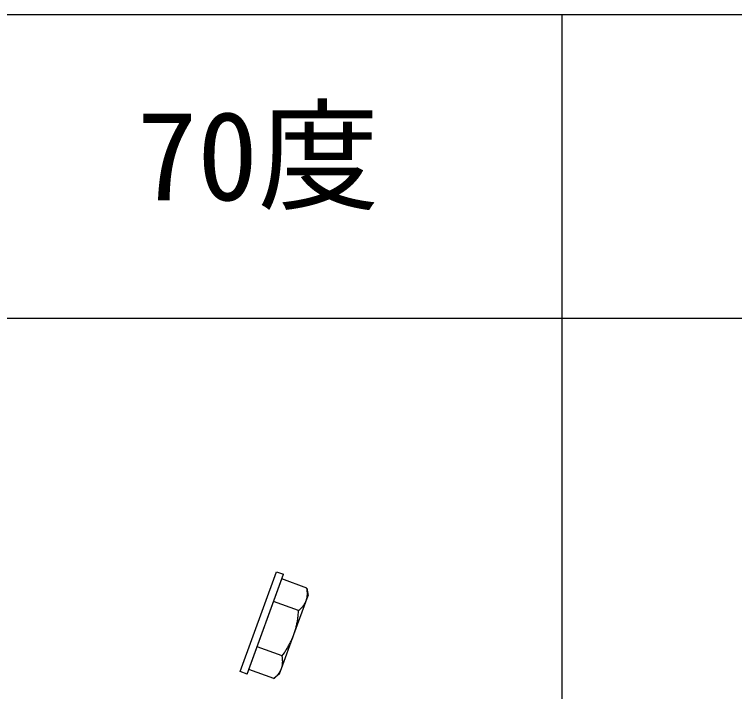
# Model space of a CAD drawing. Units: millimetres, scale not verified. Extents: x -390 to 390, y -176 to 193.
# Drawn here: x 193.94 to 241.38, y 131.39 to 176 of the extents above; entities that cross this region are included whole.
import ezdxf
from ezdxf.enums import TextEntityAlignment as Align

# ---------------------------------------------------------------- set-up
doc = ezdxf.new("R2010")
doc.units = ezdxf.units.MM
doc.header["$LTSCALE"] = 2
for name, color, linetype in [('0-0_0', 3, 'Continuous'), ('F-0', 4, 'Continuous'), ('F-E', 7, 'Continuous')]:
    doc.layers.add(name, color=color, linetype=linetype)
doc.styles.add('ＭＳ ゴシック', font='')
doc.styles.get('ＭＳ ゴシック').set_extended_font_data('MS Gothic')

msp = doc.modelspace()

# ---------------------------------------------------------------- linework, layer by layer
at = {"layer": '0-0_0'}
for p, q in [((208.803, 132.711), (211.197, 139.289)), ((209.273, 132.54), (211.667, 139.118)), ((211.197, 139.289), (211.667, 139.118)), ((209.384, 132.845), (211.556, 138.813)), ((213.204, 138.213), (211.556, 138.813)), ((213.204, 138.213), (213.29, 137.729)), ((212.349, 135.145), (213.29, 137.729)), ((212.661, 136.721), (211.013, 137.321)), ((211.534, 132.907), (212.349, 135.145)), ((211.575, 133.737), (209.927, 134.337)), ((211.032, 132.245), (209.384, 132.845)), ((211.409, 132.561), (211.534, 132.907)), ((209.273, 132.54), (208.803, 132.711)), ((211.409, 132.561), (211.032, 132.245))]:
    msp.add_line(p, q, dxfattribs=at)
for points in [[(213.227, 138.059), (213.224, 138.081), (213.222, 138.103), (213.219, 138.125), (213.212, 138.169), (213.204, 138.213)], [(213.164, 137.383), (213.168, 137.395), (213.172, 137.407), (213.18, 137.431), (213.184, 137.443), (213.188, 137.455), (213.191, 137.468), (213.194, 137.48), (213.201, 137.504), (213.204, 137.517), (213.207, 137.529), (213.209, 137.542), (213.212, 137.554), (213.215, 137.567), (213.217, 137.58), (213.22, 137.597), (213.223, 137.614), (213.226, 137.632), (213.228, 137.649), (213.23, 137.667), (213.232, 137.685), (213.234, 137.702), (213.235, 137.72), (213.237, 137.738), (213.238, 137.756), (213.238, 137.774), (213.239, 137.792), (213.24, 137.81), (213.24, 137.828), (213.24, 137.847), (213.24, 137.865), (213.239, 137.886), (213.239, 137.908), (213.238, 137.929), (213.236, 137.951), (213.235, 137.972), (213.233, 137.994), (213.231, 138.015), (213.229, 138.037), (213.227, 138.059)], [(212.661, 136.721), (212.684, 136.74), (212.707, 136.76), (212.729, 136.78), (212.751, 136.8), (212.773, 136.82), (212.794, 136.841), (212.815, 136.861), (212.836, 136.882), (212.856, 136.903), (212.876, 136.924), (212.895, 136.946), (212.914, 136.967), (212.933, 136.989), (212.942, 137), (212.951, 137.011), (212.959, 137.022), (212.968, 137.033), (212.977, 137.045), (212.985, 137.056), (212.999, 137.075), (213.013, 137.095), (213.027, 137.115), (213.04, 137.134), (213.046, 137.144), (213.052, 137.154), (213.058, 137.164), (213.064, 137.175), (213.076, 137.195), (213.082, 137.205), (213.088, 137.215), (213.093, 137.225), (213.099, 137.236), (213.104, 137.246), (213.109, 137.256), (213.114, 137.267), (213.119, 137.277), (213.129, 137.298), (213.134, 137.309), (213.138, 137.319)], [(213.138, 137.319), (213.143, 137.33), (213.147, 137.341), (213.152, 137.351), (213.156, 137.362), (213.16, 137.373), (213.164, 137.383)], [(212.349, 135.145), (212.372, 135.21), (212.394, 135.275), (212.416, 135.341), (212.436, 135.406), (212.455, 135.472), (212.473, 135.538), (212.491, 135.604), (212.507, 135.67), (212.523, 135.737), (212.537, 135.803), (212.551, 135.87), (212.564, 135.938), (212.577, 136.005), (212.588, 136.073), (212.599, 136.141), (212.609, 136.209), (212.618, 136.273), (212.626, 136.337), (212.633, 136.4), (212.64, 136.464), (212.652, 136.593), (212.661, 136.721)], [(211.575, 133.737), (211.65, 133.841), (211.724, 133.947), (211.759, 134.001), (211.795, 134.054), (211.83, 134.109), (211.864, 134.163), (211.9, 134.222), (211.936, 134.281), (211.971, 134.34), (212.005, 134.399), (212.038, 134.459), (212.07, 134.519), (212.102, 134.58), (212.133, 134.641), (212.163, 134.703), (212.192, 134.764), (212.22, 134.827), (212.248, 134.889), (212.274, 134.952), (212.3, 135.016), (212.325, 135.08), (212.349, 135.145)], [(211.53, 132.895), (211.538, 132.917), (211.542, 132.928), (211.546, 132.939), (211.549, 132.95), (211.553, 132.961), (211.556, 132.972), (211.559, 132.983), (211.563, 132.994), (211.569, 133.017), (211.571, 133.028), (211.574, 133.039), (211.577, 133.05), (211.579, 133.062), (211.582, 133.073), (211.584, 133.085), (211.586, 133.096), (211.591, 133.119), (211.593, 133.131), (211.594, 133.142), (211.596, 133.154), (211.598, 133.165), (211.599, 133.177), (211.602, 133.201), (211.604, 133.224), (211.606, 133.248), (211.608, 133.272), (211.609, 133.286), (211.609, 133.301), (211.61, 133.315), (211.61, 133.329), (211.611, 133.343), (211.611, 133.357), (211.611, 133.386), (211.61, 133.415), (211.609, 133.443), (211.607, 133.472), (211.605, 133.501), (211.603, 133.53), (211.6, 133.56)], [(211.6, 133.56), (211.597, 133.589), (211.593, 133.619), (211.589, 133.648), (211.585, 133.678), (211.58, 133.707), (211.575, 133.737)], [(211.506, 132.836), (211.511, 132.848), (211.516, 132.86), (211.521, 132.871), (211.53, 132.895)], [(211.032, 132.245), (211.064, 132.272), (211.095, 132.299), (211.126, 132.327), (211.141, 132.341), (211.155, 132.355), (211.17, 132.369), (211.184, 132.384), (211.199, 132.398), (211.213, 132.412), (211.227, 132.427), (211.24, 132.441), (211.254, 132.456), (211.267, 132.471), (211.28, 132.486), (211.293, 132.501), (211.306, 132.516), (211.318, 132.531), (211.33, 132.546), (211.342, 132.562), (211.354, 132.577), (211.366, 132.593), (211.377, 132.609), (211.388, 132.625), (211.399, 132.641), (211.409, 132.657), (211.42, 132.673), (211.43, 132.689), (211.439, 132.706), (211.449, 132.722), (211.455, 132.733), (211.462, 132.745), (211.468, 132.756), (211.474, 132.767), (211.479, 132.779), (211.485, 132.79), (211.49, 132.802), (211.496, 132.813), (211.501, 132.825), (211.506, 132.836)]]:
    msp.add_lwpolyline(points, dxfattribs=at)
at = {"layer": 'F-0', "color": 6}
for p, q in [((-390, 176), (390, 176)), ((-390, 156), (390, 156))]:
    msp.add_line(p, q, dxfattribs=at)
at = {"layer": 'F-0'}
msp.add_line((230, 176), (230, -176), dxfattribs=at)

# ---------------------------------------------------------------- texts
at = {"layer": 'F-E', "style": 'ＭＳ ゴシック'}
msp.add_text('70度', height=5.865, dxfattribs=at).set_placement((202, 162), align=Align.BOTTOM_LEFT)

doc.saveas('drawing.dxf')
